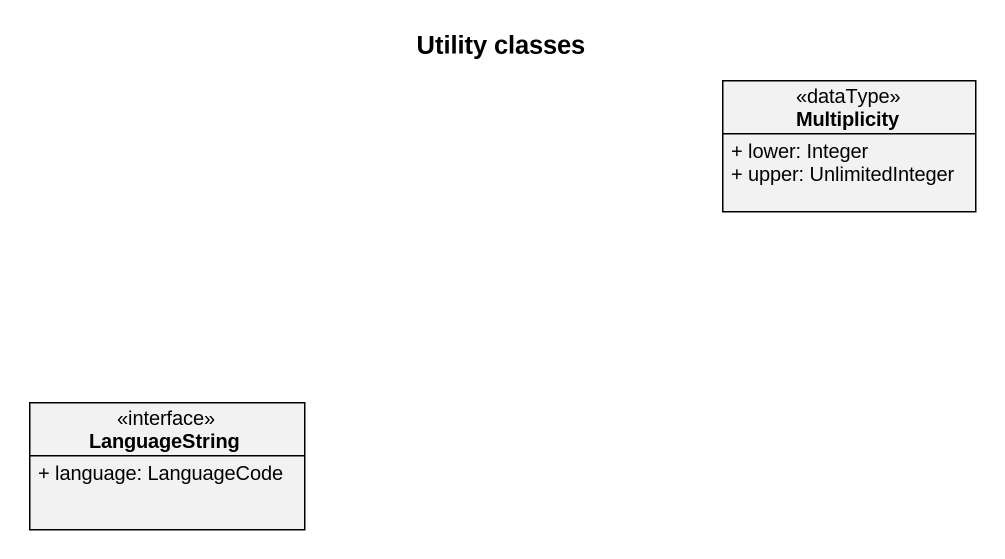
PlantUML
@startuml
title Utility classes
hide circle
hide empty members
skinparam classAttributeIconSize 0
class Multiplicity <<dataType>> {
  + lower: Integer
  + upper: UnlimitedInteger
}
class LanguageString <<interface>> {
  + language: LanguageCode
}
@enduml
